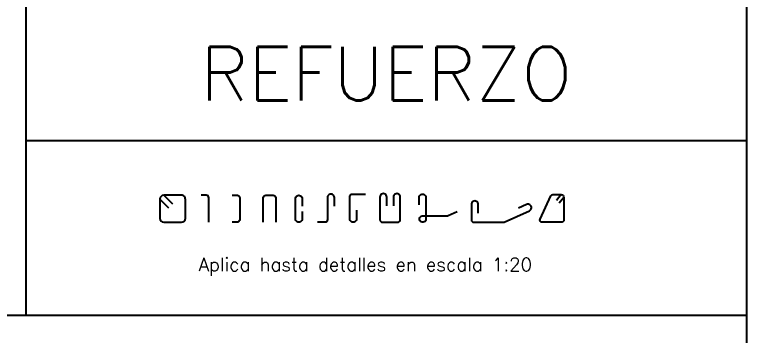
# Model space of a CAD drawing. Header units: millimetres. Extents: x -40 to 125, y -10 to 43.
# Drawn here: x 17.405 to 20.137, y 21.197 to 22.394 of the extents above; entities that cross this region are included whole.
import ezdxf

# ---------------------------------------------------------------- set-up
doc = ezdxf.new("R2010")
doc.units = ezdxf.units.MM
doc.header["$LTSCALE"] = 0.01
doc.layers.add('FC_BORDES', color=4, linetype='Continuous')
doc.layers.add('FC_R-80', color=11, linetype='Continuous')
doc.styles.add('FC_TEXT1', font='romans.shx')

msp = doc.modelspace()

# ---------------------------------------------------------------- linework, layer by layer
at = {"layer": 'FC_BORDES'}
for p, q in [((17.94700260738404, 21.70566517137375), (17.97911530575625, 21.67355247300177)), ((17.96200260738255, 21.72066517137362), (17.99411530575475, 21.68855247300187))]:
    msp.add_line(p, q, dxfattribs=at)
at = {"layer": 'FC_BORDES', "ltscale": 1.5}
msp.add_lwpolyline([(4.085620730620576e-14, 42.78225559631039), (20.13709068775385, 42.78225559631039), (20.13709068775381, 0), (0, 0)], close=True, dxfattribs=at)
for points in [[(17.44663731245411, 25.93807522678878), (17.44663731245411, 21.27249495317155)], [(17.44663731245411, 21.92406619783353), (20.13709068775385, 21.92406619783353)], [(9.375277186554912, 21.27249495317155), (20.13709068775385, 21.27249495317155)]]:
    msp.add_lwpolyline(points, dxfattribs=at)
at = {"layer": 'FC_BORDES'}
for points in [[(18.59860943385336, 21.67923657519622), (18.59860943385336, 21.71208543355901, 1.00000000001564), (18.57316866571093, 21.71208543355901), (18.57316866571093, 21.62950494879776, -0.414213562373095), (18.56316866571093, 21.61950494879776), (18.53545745590983, 21.61950494879776)], [(18.6815632740342, 21.66507419123196), (18.6815632740342, 21.63222533286917, -1.00000000001564), (18.65612250589177, 21.63222533286917), (18.65612250589177, 21.71480581763043), (18.65612250589177, 21.71480581763043, -0.414213562373095), (18.66612250589178, 21.72480581763043), (18.71493082848128, 21.72480581763043)], [(18.79430073098321, 21.68110888373639), (18.79430073098321, 21.71395774209918, 1.00000000001564), (18.76885996284078, 21.71395774209918), (18.76885996284078, 21.62930354539514, 0.414213562373095), (18.77885996284078, 21.61930354539514), (18.83488619224647, 21.61930354539514, 0.414213562373095), (18.84488619224647, 21.62930354539514), (18.84488619224647, 21.71395774209927, 1.00000000001564), (18.81944542410404, 21.71395774209918), (18.81944542410404, 21.68110888373639)], [(18.91534633724977, 21.68442353061498), (18.91534633724977, 21.71227238897777, -1.00000000001564), (18.9407871053922, 21.71227238897777), (18.9407871053922, 21.63342108950545, -3.112372343617999), (18.93078710539219, 21.64342108950545), (19.01966753003119, 21.64342108950544, 0.1061090445538857), (19.02377117680449, 21.6443018744537), (19.05754862712939, 21.65950172709993)], [(18.12981787176544, 21.61950489861332), (18.12981787176547, 21.71066517137362, 0.414213562373095), (18.11981787176547, 21.72066517137362), (18.10165737260218, 21.72066517137362)], [(18.21715267138206, 21.72066517137362), (18.23531317054535, 21.72066517137362, -0.1126729399002877), (18.23965200793653, 21.71967486005264, -0.2880950370051363), (18.24531317054534, 21.71066517137362), (18.24531317054533, 21.62950489861332, -0.414213562373095), (18.23531317054533, 21.61950489861332), (18.21715267138205, 21.61950489861332)], [(18.33315387254942, 21.61950489861332), (18.33315387254941, 21.71066517137362, -0.414213562373095), (18.34315387254941, 21.72066517137361), (18.36974485198702, 21.72066517137361, -0.414213562373095), (18.37974485198702, 21.71066517137362), (18.37974485198703, 21.61950489861332)], [(18.47841093929131, 21.66007414104753), (18.47841093929131, 21.63222528268474, -1.00000000001564), (18.45297017114888, 21.63222528268474), (18.45297017114888, 21.70741213334549, -1.00000000001564), (18.47841093929131, 21.70741213334549), (18.47841093929131, 21.6795632749827)], [(19.13564319940006, 21.65340274928721), (19.13564319940006, 21.68625160765, 1.00000000001564), (19.11020243125763, 21.68625160765), (19.11020243125763, 21.62930354539514, 0.4142135623730826), (19.12020243125763, 21.61930354539514), (19.22831648816784, 21.61930354539514, 0.1061090445538857), (19.23242013494114, 21.6201843303434), (19.32693095333481, 21.6627141986206, 1.00000000001564), (19.31649096072496, 21.68591418219782), (19.28653538036348, 21.67243417103514)]]:
    msp.add_lwpolyline(points, format="xyb", dxfattribs=at)
for points in [[(19.40734115170353, 21.71833738511054, -0.2928826540278943), (19.41456498861829, 21.72296589269994), (19.44549712830552, 21.7229658927, -0.4244882667748905), (19.45554397724809, 21.71256160147238), (19.45555011726206, 21.62745638559031, -0.4142135623886516), (19.44759864469181, 21.61950491302047), (19.37428829272972, 21.61950491302007, -0.5469308013167099), (19.36706445581494, 21.63077935057114)], [(17.96200260738164, 21.61950489861332), (18.02730685220201, 21.61950489861332, 0.4142135623730869), (18.04230685220052, 21.63450489861342), (18.04230685220052, 21.70566517137375, 0.4142135623731035), (18.02730685220201, 21.72066517137362), (17.96200260738164, 21.72066517137362, 0.4142135623730863), (17.94700260738313, 21.70566517137375), (17.94700260738313, 21.63450489861342, 0.4142135623731039)]]:
    msp.add_lwpolyline(points, format="xyb", close=True, dxfattribs=at)
for points in [[(19.44549712830552, 21.7229658927), (19.42758354626943, 21.7006950607781)], [(19.45554397724809, 21.71256160147238), (19.43763039521201, 21.69029076955048)]]:
    msp.add_lwpolyline(points, dxfattribs=at)

# ---------------------------------------------------------------- texts
at = {"layer": 'FC_R-80', "attachment_point": 5, "style": 'FC_TEXT1'}
for s, insert, char_height, width in [('REFUERZO', (18.79186400010398, 22.17406619783352), 0.2, 1.516285714285714), ('Aplica hasta detalles en escala 1:20', (18.71445585934531, 21.45340962230929), 0.05, 1.436214285714285)]:
    msp.add_mtext(s, dxfattribs=dict(at, insert=insert, char_height=char_height, width=width))

doc.saveas('drawing.dxf')
